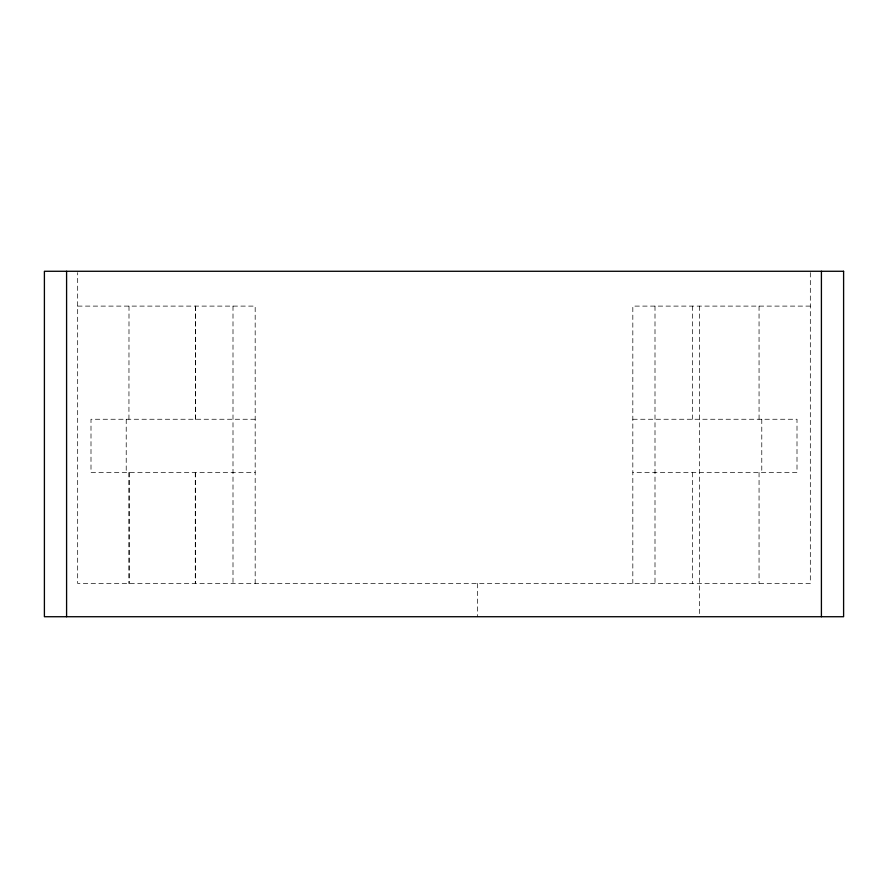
<?xml version="1.0" encoding="UTF-8"?>
<svg xmlns="http://www.w3.org/2000/svg" width="888" height="888" viewBox="0 0 888 888"><rect width="100%" height="100%" fill="white"/><g stroke="black" fill="none" stroke-linecap="round" stroke-linejoin="round"><path stroke-width="0.67" stroke-dasharray="4.44 3.33" d="M77.678 306.105L255.178 306.105L255.178 583.449M810.322 306.105L632.822 306.105L632.822 583.449M255.178 419.258L90.998 419.258L90.998 472.516L255.178 472.516M632.822 419.258L797.002 419.258L797.002 472.516L632.822 472.516M810.322 272.605L810.322 583.449L77.678 583.449L77.678 272.605M761.782 419.258L761.782 472.516M759.051 306.105L759.062 419.258M759.062 472.516L759.051 583.449M699.378 306.105L699.378 616.727M692.507 306.105L692.507 419.258M692.507 472.516L692.507 583.449M655 306.105L655 583.449M477.5 583.449L477.5 616.727M233 306.105L233 583.449M195.493 306.105L195.493 419.258M195.427 306.105L195.427 419.258M195.46 472.516L195.46 583.449M195.26 472.516L195.26 583.449M129.171 472.516L129.171 583.449M129.004 306.105L128.938 419.258M128.971 472.516L128.971 583.449M126.218 419.258L126.218 472.516"/><path stroke-width="1.33" d="M821.411 271.273L821.411 616.727M66.589 271.273L66.589 616.727M843.6 271.273L44.4 271.273L44.4 616.727L843.6 616.727L843.6 271.273"/></g></svg>
